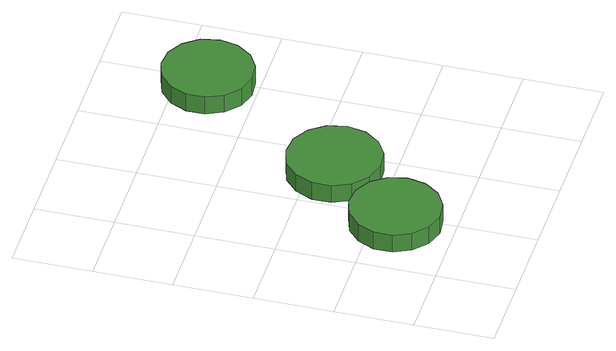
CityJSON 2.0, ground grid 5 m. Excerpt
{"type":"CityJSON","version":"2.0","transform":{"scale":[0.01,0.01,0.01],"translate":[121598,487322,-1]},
"CityObjects":{
"tree1":{"type":"SolitaryVegetationObject","attributes":{"function":"something"},"geometry":[{"type":"MultiSurface","lod":"1","boundaries":[[[0,1,2,3,4,5,6,7,8,9,10,11,12,13,14]],[[15,16,17,18,19,20,21,22,23,24,25,26,27,28,29]],[[0,29,28,1]],[[1,28,27,2]],[[2,27,26,3]],[[3,26,25,4]],[[4,25,24,5]],[[5,24,23,6]],[[6,23,22,7]],[[7,22,21,8]],[[8,21,20,9]],[[9,20,19,10]],[[10,19,18,11]],[[11,18,17,12]],[[12,17,16,13]],[[13,16,15,14]],[[14,15,29,0]]]}]},
"tree2":{"type":"SolitaryVegetationObject","attributes":{"function":"something"},"geometry":[{"type":"MultiSurface","lod":"1","boundaries":[[[30,31,32,33,34,35,36,37,38,39,40,41,42,43,44]],[[45,46,47,48,49,50,51,52,53,54,55,56,57,58,59]],[[30,59,58,31]],[[31,58,57,32]],[[32,57,56,33]],[[33,56,55,34]],[[34,55,54,35]],[[35,54,53,36]],[[36,53,52,37]],[[37,52,51,38]],[[38,51,50,39]],[[39,50,49,40]],[[40,49,48,41]],[[41,48,47,42]],[[42,47,46,43]],[[43,46,45,44]],[[44,45,59,30]]]}]},
"tree3":{"type":"SolitaryVegetationObject","attributes":{"function":"something"},"geometry":[{"type":"MultiSurface","lod":"1","boundaries":[[[60,61,62,63,64,65,66,67,68,69,70,71,72,73,74]],[[75,76,77,78,79,80,81,82,83,84,85,86,87,88,89]],[[60,89,88,61]],[[61,88,87,62]],[[62,87,86,63]],[[63,86,85,64]],[[64,85,84,65]],[[65,84,83,66]],[[66,83,82,67]],[[67,82,81,68]],[[68,81,80,69]],[[69,80,79,70]],[[70,79,78,71]],[[71,78,77,72]],[[72,77,76,73]],[[73,76,75,74]],[[74,75,89,60]]]}]}
},
"vertices":[
[657,354,255],[633,471,255],[563,567,255],[460,626,255],[342,639,255],[229,602,255],[141,522,255],[92,414,255],[92,295,255],[141,187,255],[229,107,255],[342,70,255],[460,83,255],[563,142,255],[633,238,255],[633,238,128],[563,142,128],[460,83,128],[342,70,128],[229,107,128],[141,187,128],[92,295,128],[92,414,128],[141,522,128],[229,602,128],[342,639,128],[460,626,128],[563,567,128],[633,471,128],[657,354,128],
[1067,841,243],[1041,962,243],[969,1062,243],[862,1124,243],[739,1137,243],[621,1099,243],[530,1016,243],[479,903,243],[479,780,243],[530,667,243],[621,584,243],[739,546,243],[862,559,243],[969,621,243],[1041,721,243],[1041,721,116],[969,621,116],[862,559,116],[739,546,116],[621,584,116],[530,667,116],[479,780,116],[479,903,116],[530,1016,116],[621,1099,116],[739,1137,116],[862,1124,116],[969,1062,116],[1041,962,116],[1067,841,116],
[1736,1816,199],[1712,1932,199],[1642,2028,199],[1539,2088,199],[1421,2100,199],[1308,2063,199],[1220,1984,199],[1171,1875,199],[1171,1757,199],[1220,1648,199],[1308,1569,199],[1421,1532,199],[1539,1544,199],[1642,1604,199],[1712,1700,199],[1712,1700,72],[1642,1604,72],[1539,1544,72],[1421,1532,72],[1308,1569,72],[1220,1648,72],[1171,1757,72],[1171,1875,72],[1220,1984,72],[1308,2063,72],[1421,2100,72],[1539,2088,72],[1642,2028,72],[1712,1932,72],[1736,1816,72]
]}
